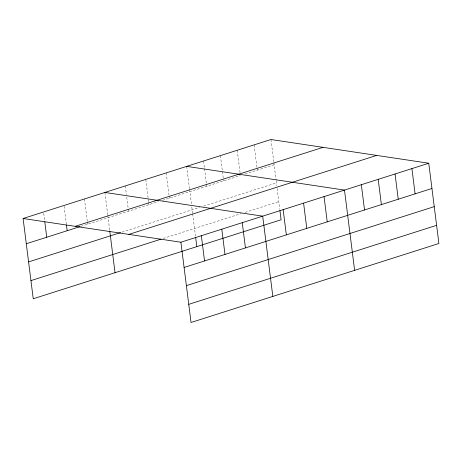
<?xml version="1.0" encoding="UTF-8"?>
<svg xmlns="http://www.w3.org/2000/svg" width="462" height="462" viewBox="0 0 462 462"><rect width="100%" height="100%" fill="white"/><g stroke="black" fill="none" stroke-linecap="round" stroke-linejoin="round"><path stroke-width="0.35" stroke-dasharray="2.31 1.73" d="M80.815 226.374L158.518 201.611M162.612 200.306L240.436 175.502M245.155 174.001L274.145 164.761M121.962 232.143L199.584 207.409M203.627 206.121L276.438 182.917M163.178 238.467L241.048 213.652M245.091 212.364L278.8 201.623M270.957 139.518L273.793 161.954M273.879 162.659L276.085 180.122M276.172 180.821L276.79 185.689M277.136 188.461L279.77 209.303M254.1 144.889L256.936 167.331M257.022 168.029L257.288 170.132M237.249 150.26L240.084 172.701M220.391 155.63L223.585 180.873M203.54 161.001L204.423 168.012M204.516 168.717L206.375 183.443M206.462 184.142L206.728 186.25M186.683 166.372L189.518 188.814M189.611 189.512L191.464 204.187M191.817 206.982L192.602 213.236M192.694 213.929L195.501 236.157M166.239 172.886L169.069 195.328M169.161 196.032L169.427 198.134M145.79 179.406L148.625 201.848M148.712 202.547L148.978 204.649M125.341 185.92L126.403 194.335M126.755 197.141L128.176 208.362M128.263 209.067L128.528 211.169M104.891 192.44L107.727 214.882M107.813 215.581L109.667 230.255M84.442 198.955L87.278 221.396M87.37 222.095L87.636 224.203M64.085 206.173L66.389 224.405M43.723 213.392L44.612 220.403"/><path stroke-width="0.69" d="M23.1 218.503L270.957 139.518L428.759 163.236L438.9 243.497L191.043 322.482L180.908 242.227L23.1 218.503L33.241 298.764L281.092 219.773L279.949 210.701M75.173 226.334L323.03 147.343M26.288 243.751L80.134 226.588M28.58 261.908L120.599 232.582M128.829 234.396L376.686 155.405M30.948 280.607L161.134 239.12M180.908 242.227L428.759 163.236M184.095 267.469L431.953 188.479M186.388 285.626L434.245 206.635M188.75 304.331L436.607 225.34M186.683 166.372L344.49 190.09L354.631 270.351M104.891 192.44L262.699 216.158L272.834 296.419M411.908 168.607L415.095 193.849M395.05 173.978L398.244 199.226M378.199 179.348L381.387 204.597M361.342 184.719L364.535 209.967M324.041 196.61L327.229 221.852M303.592 203.124L306.785 228.372M283.148 209.644L286.336 234.887M242.25 222.672L245.438 247.921M221.8 229.192L224.988 254.435M201.351 235.707L204.545 260.955M195.674 237.555L196.824 246.633M109.76 230.954L115.032 272.695M66.476 225.11L67.186 230.717M44.791 221.806L46.737 237.231"/></g></svg>
